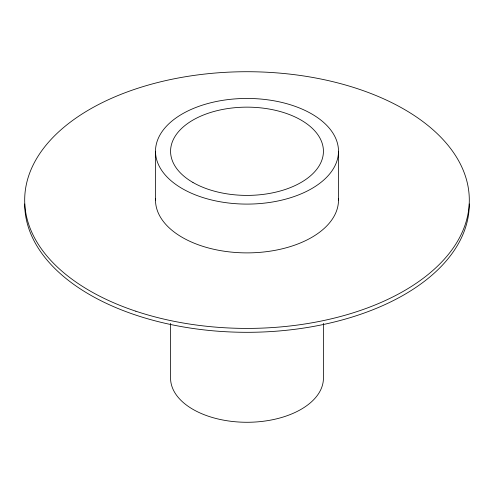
<?xml version="1.0" encoding="UTF-8"?>
<svg xmlns="http://www.w3.org/2000/svg" width="494" height="494" viewBox="0 0 494 494"><rect width="100%" height="100%" fill="white"/><g stroke="black" fill="none" stroke-linecap="round" stroke-linejoin="round"><path stroke-width="0.74" d="M338.495 151.269A91.495 52.821 0 0 1 201.256 197.02A91.495 52.821 0 0 1 201.256 105.525A91.495 52.821 0 0 1 338.495 151.269L338.495 200.064M323.428 323.366L323.428 378.157A76.428 44.127 0 0 1 247 422.277A76.428 44.127 0 0 1 170.572 378.157L170.572 323.366M155.505 151.269L155.505 200.064M338.458 198.619A91.495 52.821 0 0 1 247 252.885A91.495 52.821 0 0 1 155.542 198.619M469.3 203.966A222.3 128.341 0 0 1 247 332.314A222.3 128.341 0 0 1 24.7 203.966M192.956 182.471A76.428 44.127 0 0 0 320.822 162.693A76.428 44.127 0 0 0 227.221 108.649A76.428 44.127 0 0 0 192.956 182.471M135.85 311.214A222.3 128.341 0 0 0 469.3 200.064A222.3 128.341 0 0 0 135.85 88.914A222.3 128.341 0 0 0 135.85 311.214"/></g></svg>
